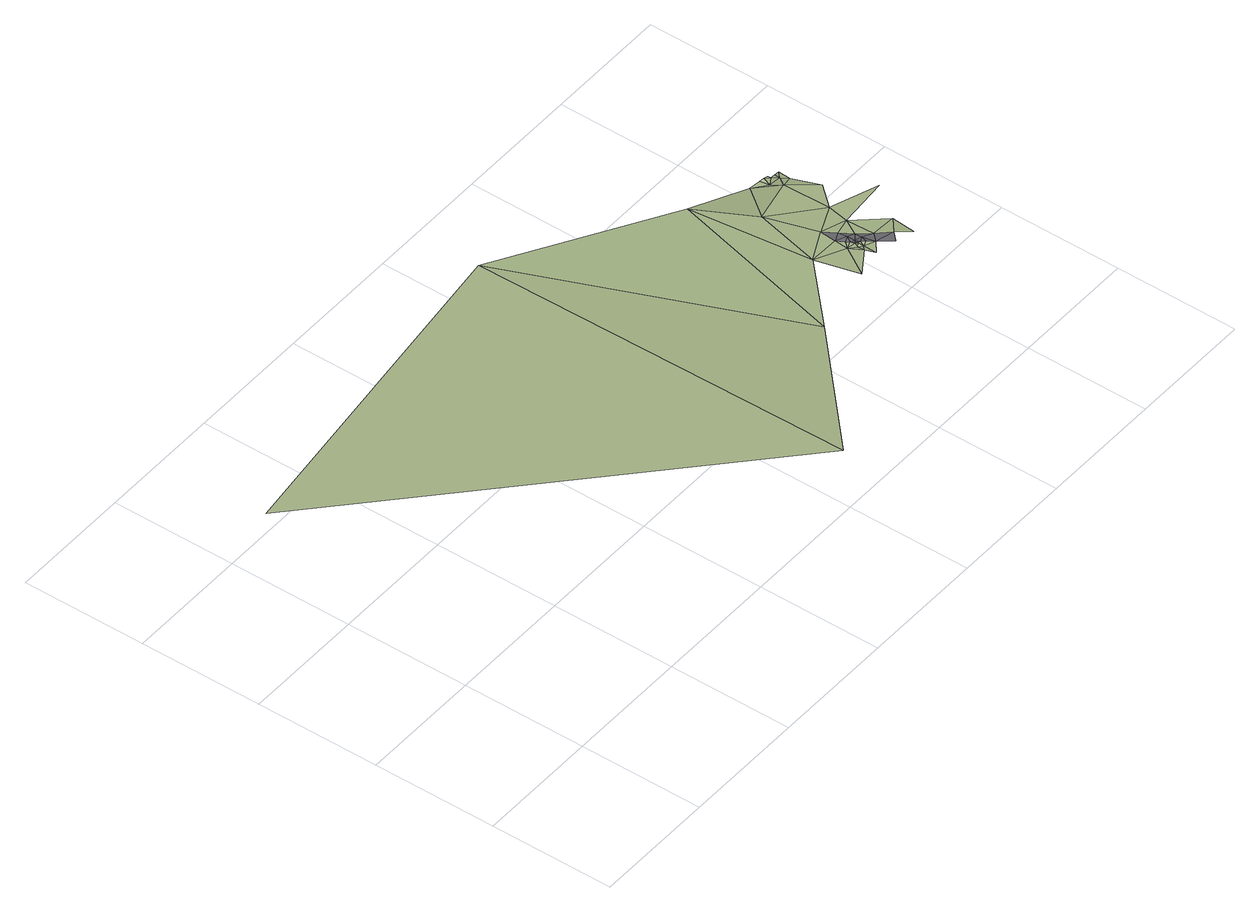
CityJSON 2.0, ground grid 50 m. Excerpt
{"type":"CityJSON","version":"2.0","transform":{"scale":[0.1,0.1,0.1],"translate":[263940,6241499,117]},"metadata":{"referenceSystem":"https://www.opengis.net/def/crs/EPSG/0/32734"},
"CityObjects":{
"terrain1":{"type":"TINRelief","geometry":[{"type":"CompositeSurface","lod":"1","boundaries":[[[0,1,2]],[[2,3,0]],[[4,0,3]],[[3,5,4]],[[5,6,7]],[[7,6,8]],[[9,5,7]],[[5,10,4]],[[9,11,5]],[[11,10,5]],[[7,8,12]],[[8,13,14]],[[7,15,9]],[[14,12,8]],[[16,7,12]],[[17,15,7]],[[7,16,17]],[[18,12,14]],[[12,18,16]],[[19,17,16]],[[16,18,20]],[[19,16,20]],[[21,14,13]],[[14,22,18]],[[18,22,20]],[[23,22,14]],[[21,23,14]],[[11,24,25]],[[26,4,10]],[[27,10,11]],[[24,28,25]],[[29,25,28]],[[25,27,11]],[[30,29,31]],[[30,25,29]],[[32,10,27]],[[32,26,10]],[[31,33,30]],[[27,25,34]],[[26,32,35]],[[27,36,32]],[[35,37,26]],[[32,38,35]],[[39,37,35]],[[35,40,39]],[[32,41,38]],[[40,35,38]],[[32,36,41]],[[40,42,39]],[[40,38,43]],[[44,38,41]],[[44,43,38]]]}]},
"road1":{"type":"Road","attributes":{"highway":"primary","name":"Philip Kgosana Drive","surface":"asphalt","lanes":2,"width":4.4,"oneway":"yes"},"geometry":[{"type":"MultiSurface","lod":"1","boundaries":[[[45,9,15]],[[11,9,24]],[[45,15,17]],[[46,17,19]],[[19,20,46]],[[9,45,24]],[[46,20,22]],[[17,46,45]],[[22,47,46]],[[22,23,47]],[[45,46,28]],[[28,24,45]],[[47,28,46]],[[21,47,23]],[[21,29,47]],[[29,28,47]],[[31,21,48]],[[21,31,29]]]}]}
},
"vertices":[
[1568,1640,149],[1,1351,319],[1470,5,287],[2042,524,143],[2290,1300,69],[2320,785,100],[2371,616,94],[2463,747,71],[2478,687,85],[2467,801,71],[2410,1072,71],[2472,867,72],[2493,725,67],[2504,655,72],[2510,713,67],[2487,775,67],[2502,744,67],[2496,762,67],[2510,737,67],[2506,749,67],[2508,747,67],[2555,697,62],[2520,735,67],[2532,722,67],[2506,822,67],[2591,850,48],[2551,1232,8],[2611,937,43],[2541,776,62],[2587,728,58],[2703,736,38],[2634,679,58],[2614,1134,35],[2681,630,54],[2829,890,11],[2610,1191,5],[2701,1037,24],[2603,1228,5],[2649,1179,15],[2623,1227,5],[2642,1212,1],[2668,1150,15],[2643,1225,1],[2662,1211,1],[2684,1209,1],
[2513,785,67],[2512,752,67],[2546,748,62],[2603,647,58]
]}
